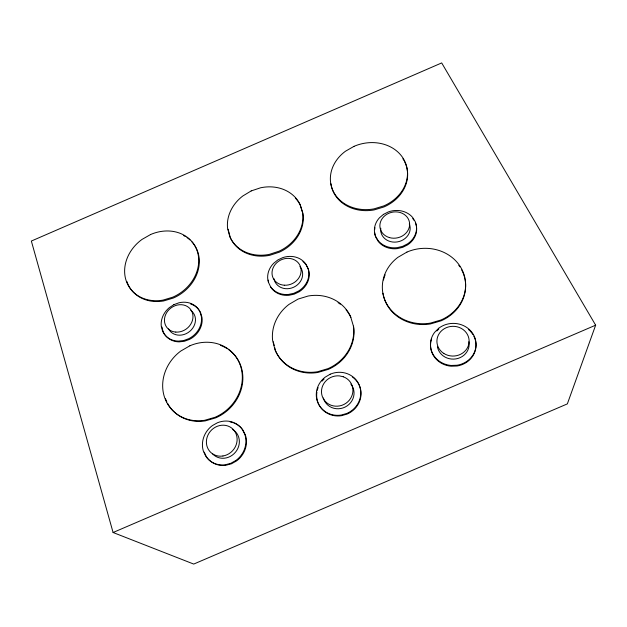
<?xml version="1.0" encoding="UTF-8"?>
<svg xmlns="http://www.w3.org/2000/svg" width="627" height="627" viewBox="0 0 627 627"><rect width="100%" height="100%" fill="white"/><g stroke="black" fill="none" stroke-linecap="round" stroke-linejoin="round"><path stroke-width="0.94" d="M595.65 325.178L567.349 403.89L193.727 564.073L113.087 532.503L31.35 241.05L441.69 62.927L595.65 325.178L113.087 532.503M436.909 330.938L438.759 329.097M412.801 218.517L413.773 220.093M204.222 452.153L206.385 456.715A22.697 20.895 -48.4 0 0 225.744 465.305L231.379 463.823L236.559 460.923A22.697 20.895 -48.4 0 0 245.369 434.966L242.9 430.044A22.697 20.895 -48.4 0 0 234.545 423.249M228.095 229.247L230.328 237.617A38.568 33.145 -24.5 0 0 269.814 255.291L279.532 252.101A38.568 33.145 -24.5 0 0 302.959 213.611L300.364 205.311A38.568 33.145 -24.5 0 0 295.427 198.195M161.962 327.043L162.652 329.637M162.879 330.5L163.216 331.761A21.075 18.434 -36.8 0 0 179.063 341.864L184.377 341.276L189.534 339.387A21.075 18.434 -36.8 0 0 202.004 317.481L200.64 312.787A21.075 18.434 -36.8 0 0 190.592 303.954M273.262 341.809L274.195 345.548M274.665 347.421L275.418 350.438A41.186 37.792 -25 0 0 317.928 372.446L328.407 369.327A41.186 37.792 -25 0 0 353.667 326.957L350.595 316.627A41.28 37.863 -25 0 0 308.139 296.022L298.044 299.087L288.937 304.432A41.28 37.863 -25 0 0 272.573 340.108L274.963 349.694A41.28 37.863 -25 0 0 317.568 371.74L328.07 368.613A41.28 37.863 -25 0 0 353.393 326.15M268.552 282.001A20.965 18.606 -24.7 0 1 268.207 280.065M302.927 261.49A20.965 18.606 -24.7 0 1 306.274 265.064L308.429 269.414A20.965 18.606 -24.7 0 1 299.173 291.782L294.181 294.165L288.812 295.309A20.965 18.606 -24.7 0 1 270.856 287.338L268.348 282.064A21.012 18.645 -24.7 0 1 273.591 263.356L277.792 259.978L282.699 257.642A21.012 18.645 -24.7 0 1 305.905 264.155L308.069 268.513A21.012 18.645 -24.7 0 1 298.781 290.92L293.781 293.311L288.404 294.455A21.012 18.645 -24.7 0 1 270.409 286.476M338.071 302.622A41.186 37.792 -25 0 1 340.289 304.197M346.112 309.84A41.186 37.792 -25 0 1 350.869 317.45M352.35 376.913A22.415 21.263 -25.7 0 1 360.846 396.507A22.415 21.263 -25.7 0 1 347.154 414.055L341.48 415.693A22.415 21.263 -25.7 0 1 316.894 392.173M317.254 390.339A22.415 21.263 -25.7 0 1 318.116 387.627M322.027 381.138A22.415 21.263 -25.7 0 1 324.057 379.069M191.995 241.951A38.717 32.886 -34.1 0 1 173.373 298.021L163.686 300.936A38.717 32.886 -34.1 0 1 126.858 281.429M183.617 235.548A38.717 32.886 -34.1 0 1 185.326 236.497M186.948 237.539A38.717 32.886 -34.1 0 1 189.965 239.914M404.368 161.272A38.843 33.059 -14.8 0 1 384.022 206.926L374.139 209.92A38.843 33.059 -14.8 0 1 330.931 183.758M402.887 158.78A38.843 33.059 -14.8 0 1 403.906 160.434M228.957 349.89A41.515 37.322 -41.2 0 1 242.132 385.621A41.515 37.322 -41.2 0 1 215.688 417.864L205.295 420.882A41.515 37.322 -41.2 0 1 167.668 403.506M166.845 401.907A41.515 37.322 -41.2 0 1 165.465 398.584M220.367 345.281A41.515 37.322 -41.2 0 1 227.366 348.792M464.991 279.195A41.633 37.557 -8.1 0 1 441.047 320.828L430.435 323.94A41.633 37.557 -8.1 0 1 382.948 293.24M383.481 280.003A41.633 37.557 -8.1 0 1 385.127 274.861M458.784 265.299A41.633 37.557 -8.1 0 1 459.834 266.796M461.684 269.9A41.633 37.557 -8.1 0 1 464.803 278.325M415.364 222.687A21.146 18.536 -12.3 0 1 407.683 244.828L402.753 247.32L397.338 248.621A21.146 18.536 -12.3 0 1 378.253 241.458L375.785 237.233A21.146 18.536 -12.3 0 1 374.672 232.539M374.68 229.623A21.146 18.536 -12.3 0 1 374.977 227.687M230.156 421.947A22.697 20.895 -48.4 0 1 233.706 422.911M475.658 341.401A22.752 21.044 -1 0 1 457.091 365.996L451.103 366.207A22.752 21.044 -1 0 1 431.658 338.76M468.541 329.606A22.752 21.044 -1 0 1 469.952 330.891M470.603 331.573A22.752 21.044 -1 0 1 472.899 334.552M473.832 336.166A22.752 21.044 -1 0 1 475.462 340.5M350.854 384.077A15.722 14.915 -25.6 0 1 345.242 407.001A15.722 14.915 -25.6 0 1 323.375 397.973M232.46 429.377A15.926 14.656 -48.3 0 1 235.634 452.004A15.926 14.656 -48.3 0 1 212.663 453.94M468.894 341.707A15.965 14.758 -1 0 1 455.907 358.903A15.965 14.758 -1 0 1 437.434 346.825M409.29 223.894A14.836 12.995 -12.3 0 1 397.118 241.951A14.836 12.995 -12.3 0 1 380.785 228.197M299.886 266.569A14.711 13.049 -24.7 0 1 293.765 287.197A14.711 13.049 -24.7 0 1 273.968 278.67M190.749 310.326A14.789 12.924 -36.8 0 1 189.762 331.369A14.789 12.924 -36.8 0 1 168.506 328.869M438.681 328.282L434.668 332.286A22.807 21.083 -1 0 0 451.056 365.463L457.059 365.251A22.807 21.083 -1 0 0 473.965 335.617A22.807 21.083 -1 0 0 438.681 328.282M383.481 214.379L379.437 217.812A21.193 18.567 -12.3 0 0 375.573 236.261L378.05 240.494A21.193 18.567 -12.3 0 0 397.165 247.665L402.597 246.364L407.534 243.864A21.193 18.567 -12.3 0 0 415.239 221.676L412.668 217.498A21.193 18.567 -12.3 0 0 388.317 211.934L383.481 214.379M173.836 304.675L169.282 307.685A21.122 18.465 -36.8 0 0 161.272 326.267L162.526 331.001A21.122 18.465 -36.8 0 0 178.413 341.119L183.735 340.532L188.899 338.635A21.122 18.465 -36.8 0 0 201.4 316.682L200.037 311.98A21.122 18.465 -36.8 0 0 178.899 302.81L173.836 304.675M251.215 190.914L242.751 196.024A38.655 33.2 -24.5 0 0 227.577 228.291L229.811 236.669A38.655 33.2 -24.5 0 0 269.367 254.366L279.109 251.168A38.655 33.2 -24.5 0 0 302.59 212.608L299.996 204.3A38.655 33.2 -24.5 0 0 260.597 187.786L251.215 190.914M330.194 374.209L325.186 377.14A22.462 21.302 -25.6 0 0 317.873 402.644A22.462 21.302 -25.6 0 0 341.166 415.074L346.856 413.436A22.462 21.302 -25.6 0 0 359.169 384.939A22.462 21.302 -25.6 0 0 330.194 374.209M189.871 345.79L180.686 351.104A41.609 37.393 -41.2 0 0 164.642 397.628A41.609 37.393 -41.2 0 0 204.668 420.294L215.085 417.268A41.609 37.393 -41.2 0 0 240.29 365.227A41.609 37.393 -41.2 0 0 189.871 345.79M406.954 252.07L397.863 257.352A41.727 37.628 -8.1 0 0 385.879 302.245A41.727 37.628 -8.1 0 0 430.341 323.117L440.977 319.997A41.727 37.628 -8.1 0 0 462.005 269.634A41.727 37.628 -8.1 0 0 406.954 252.07M354.004 146.35L345.453 151.24A38.921 33.106 -14.9 0 0 333.29 191.368A38.921 33.106 -14.9 0 0 373.927 208.893L383.826 205.891A38.921 33.106 -14.9 0 0 404.501 160.708A38.921 33.106 -14.9 0 0 354.004 146.35M150.605 234.514L141.976 239.443A38.796 32.933 -34.1 0 0 126.254 281.014A38.796 32.933 -34.1 0 0 163.012 300.114L172.723 297.19A38.796 32.933 -34.1 0 0 197.05 250.534A38.796 32.933 -34.1 0 0 150.605 234.514M235.995 460.414L230.799 463.314L225.148 464.803A22.752 20.942 -48.3 0 1 205.758 456.197L203.383 451.197A22.752 20.942 -48.3 0 1 212.443 425.545L217.53 422.716A22.752 20.942 -48.3 0 1 242.351 429.464L244.828 434.393A22.752 20.942 -48.3 0 1 235.995 460.414M343.282 376.764L339.348 375.887A15.879 15.032 -25.6 0 0 322.184 396.123A15.879 15.032 -25.6 0 0 347.773 401.821A15.879 15.032 -25.6 0 0 343.282 376.764M222.93 456.001A16.083 14.774 -48 0 0 234.443 430.882A16.083 14.774 -48 0 0 207.898 435.185A16.083 14.774 -48 0 0 222.93 456.001M443.814 353.44A16.122 14.883 -1.3 0 0 469.074 342.389A16.122 14.883 -1.3 0 0 446.158 327.749A16.122 14.883 -1.3 0 0 443.814 353.44M389.359 237.578A14.97 13.089 -12.4 0 0 409.462 222.303A14.97 13.089 -12.4 0 0 385.425 215.249A14.97 13.089 -12.4 0 0 389.359 237.578M284.313 285.214A14.844 13.136 -24.7 0 0 300.161 265.817A14.844 13.136 -24.7 0 0 275.245 264.343A14.844 13.136 -24.7 0 0 284.313 285.214M175.803 332.091A14.923 13.01 -36.7 0 0 192.27 312.45A14.923 13.01 -36.7 0 0 168.075 310.678A14.923 13.01 -36.7 0 0 175.803 332.091"/></g></svg>
